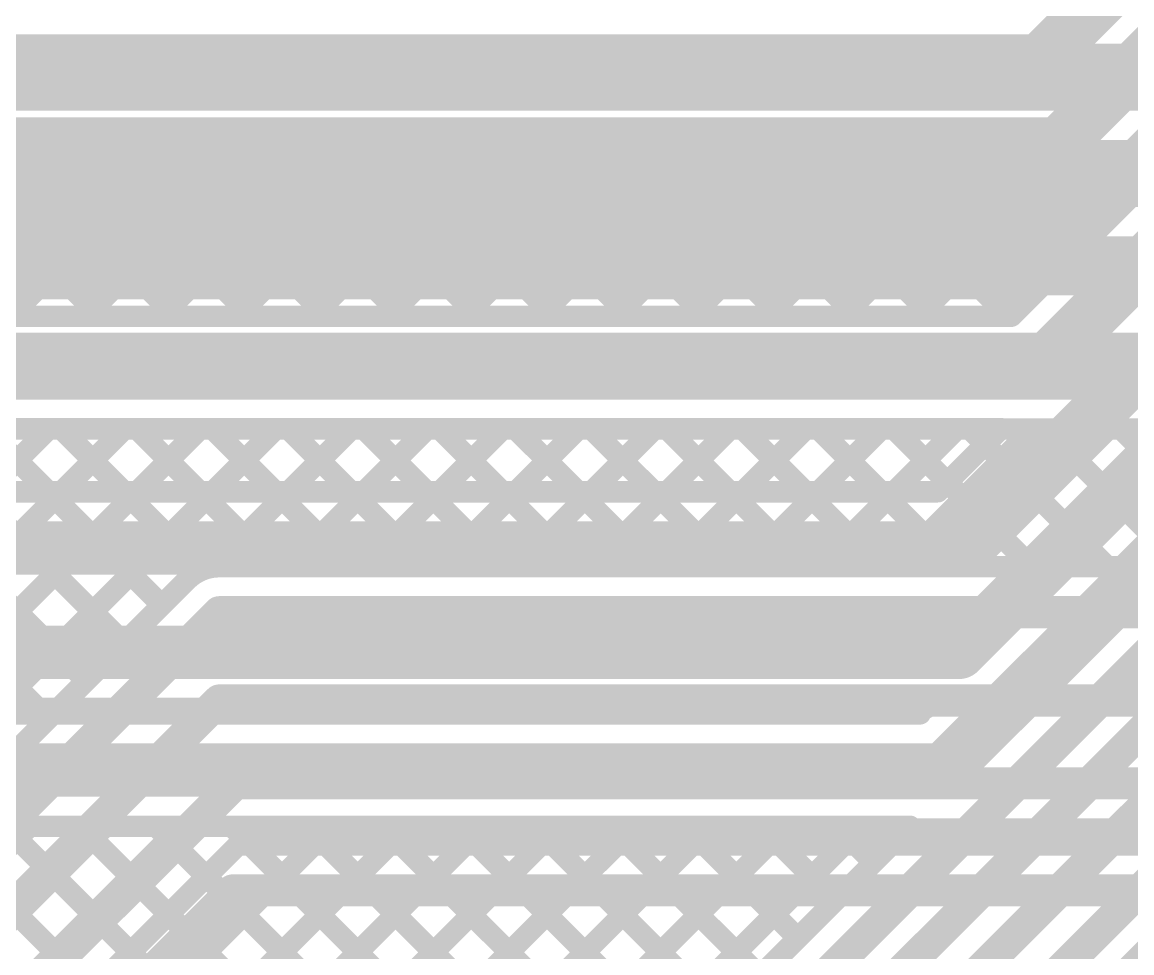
# Model space of a CAD drawing. Header units: millimetres. Extents: x 0 to 214, y 0 to 214.
# Drawn here: x 4.0514 to 4.466, y 2.4907 to 2.8385 of the extents above; entities that cross this region are included whole.
import ezdxf

# ---------------------------------------------------------------- set-up
doc = ezdxf.new("R2010")
doc.units = ezdxf.units.MM
doc.header["$MEASUREMENT"] = 0
doc.layers.add('BottomLayer', color=5, linetype='Continuous')
doc.layers.add('TopLayer', color=1, linetype='Continuous')

msp = doc.modelspace()

# ---------------------------------------------------------------- linework, layer by layer
at = {"layer": 'BottomLayer'}
for points, const_width in [([(3.664, 2.818), (5.666, 2.818)], 0.025), ([(3.652, 2.782), (5.649, 2.782)], 0.025), ([(3.6325, 2.7475), (5.4035, 2.7475)], 0.022), ([(3.647, 2.71), (5.274, 2.71)], 0.025), ([(3.28279, 1.908), (4.06129, 2.6865)], 0.008), ([(3.31107, 1.908), (4.08957, 2.6865)], 0.008), ([(3.33936, 1.908), (4.11786, 2.6865)], 0.008), ([(3.36764, 1.908), (4.14614, 2.6865)], 0.008), ([(3.65673, 2.6865), (5.26427, 2.6865)], 0.008), ([(3.95283, 2.6865), (4.06115, 2.57819)], 0.008), ([(3.98112, 2.6865), (4.07529, 2.59233)], 0.008), ([(4.0094, 2.6865), (4.08943, 2.60647)], 0.008), ([(4.03769, 2.6865), (4.10357, 2.62061)], 0.008), ([(4.06597, 2.6865), (4.11868, 2.63378)], 0.008), ([(4.09425, 2.6865), (4.14575, 2.635)], 0.008), ([(4.12253, 2.6865), (4.17403, 2.635)], 0.008), ([(4.12278, 2.63485), (4.17443, 2.6865)], 0.008), ([(4.15082, 2.6865), (4.20232, 2.635)], 0.008), ([(4.15121, 2.635), (4.20271, 2.6865)], 0.008), ([(4.1791, 2.6865), (4.2306, 2.635)], 0.008), ([(4.17949, 2.635), (4.23099, 2.6865)], 0.008), ([(4.20739, 2.6865), (4.25889, 2.635)], 0.008), ([(4.20778, 2.635), (4.25928, 2.6865)], 0.008), ([(4.23567, 2.6865), (4.28717, 2.635)], 0.008), ([(4.23606, 2.635), (4.28756, 2.6865)], 0.008), ([(4.26396, 2.6865), (4.31546, 2.635)], 0.008), ([(4.26435, 2.635), (4.31585, 2.6865)], 0.008), ([(4.29224, 2.6865), (4.34374, 2.635)], 0.008), ([(4.29263, 2.635), (4.34413, 2.6865)], 0.008), ([(4.32052, 2.6865), (4.37202, 2.635)], 0.008), ([(4.32092, 2.635), (4.37242, 2.6865)], 0.008), ([(4.34881, 2.6865), (4.40031, 2.635)], 0.008), ([(4.3492, 2.635), (4.4007, 2.6865)], 0.008), ([(4.37709, 2.6865), (4.42859, 2.635)], 0.008), ([(4.37748, 2.635), (4.42898, 2.6865)], 0.008), ([(4.40538, 2.6865), (4.45688, 2.635)], 0.008), ([(4.40577, 2.635), (4.45727, 2.6865)], 0.008), ([(4.43366, 2.6865), (4.48516, 2.635)], 0.008), ([(4.43405, 2.635), (4.48555, 2.6865)], 0.008), ([(4.46195, 2.6865), (4.51345, 2.635)], 0.008), ([(4.46234, 2.635), (4.51384, 2.6865)], 0.008), ([(4.125, 2.635), (4.65099, 2.635)], 0.008), ([(3.999, 2.51604), (4.11296, 2.63)], 0.008), ([(4.011, 2.504), (4.125, 2.618)], 0.012), ([(4.125, 2.618), (4.998, 2.618)], 0.012), ([(4.034, 2.494), (4.125, 2.585)], 0.012), ([(4.125, 2.585), (5.0077, 2.585)], 0.012), ([(4.059, 2.482), (4.131, 2.554)], 0.012), ([(4.131, 2.554), (5.018, 2.554)], 0.012), ([(4.13204, 2.531), (4.13804, 2.537)], 0.008), ([(4.13206, 2.531), (4.13806, 2.537)], 0.008), ([(4.13804, 2.537), (5.018, 2.537)], 0.008), ([(4.1589, 2.537), (4.1649, 2.531)], 0.008), ([(4.16035, 2.531), (4.16635, 2.537)], 0.008), ([(4.18719, 2.537), (4.19319, 2.531)], 0.008), ([(4.18863, 2.531), (4.19463, 2.537)], 0.008), ([(4.21547, 2.537), (4.22147, 2.531)], 0.008), ([(4.21692, 2.531), (4.22292, 2.537)], 0.008), ([(4.24375, 2.537), (4.24975, 2.531)], 0.008), ([(4.2452, 2.531), (4.2512, 2.537)], 0.008), ([(4.27203, 2.537), (4.27803, 2.531)], 0.008), ([(4.27348, 2.531), (4.27948, 2.537)], 0.008), ([(4.30032, 2.537), (4.30632, 2.531)], 0.008), ([(4.30177, 2.531), (4.30777, 2.537)], 0.008), ([(4.3286, 2.537), (4.3346, 2.531)], 0.008), ([(4.33005, 2.531), (4.33605, 2.537)], 0.008), ([(4.35689, 2.537), (4.36289, 2.531)], 0.008), ([(4.35834, 2.531), (4.36434, 2.537)], 0.008), ([(4.38517, 2.537), (4.39117, 2.531)], 0.008), ([(4.38662, 2.531), (4.39262, 2.537)], 0.008), ([(4.41346, 2.537), (4.41946, 2.531)], 0.008), ([(4.41491, 2.531), (4.42091, 2.537)], 0.008), ([(4.44174, 2.537), (4.44774, 2.531)], 0.008), ([(4.44319, 2.531), (4.44919, 2.537)], 0.008), ([(4.13204, 2.531), (4.58079, 2.531)], 0.008), ([(4.13433, 2.53329), (4.13662, 2.531)], 0.008), ([(4.083, 2.467), (4.13, 2.514)], 0.012), ([(4.13, 2.514), (4.596, 2.514)], 0.012)]:
    msp.add_lwpolyline(points, dxfattribs=dict(at, const_width=const_width))
for points, const_width in [([(4.05929, 2.6865, 1), (4.06329, 2.6865, 1)], 0.004), ([(4.06397, 2.6865, 1), (4.06797, 2.6865, 1)], 0.004), ([(4.08757, 2.6865, 1), (4.09157, 2.6865, 1)], 0.004), ([(4.09225, 2.6865, 1), (4.09625, 2.6865, 1)], 0.004), ([(4.11586, 2.6865, 1), (4.11986, 2.6865, 1)], 0.004), ([(4.12053, 2.6865, 1), (4.12453, 2.6865, 1)], 0.004), ([(4.14414, 2.6865, 1), (4.14814, 2.6865, 1)], 0.004), ([(4.14882, 2.6865, 1), (4.15282, 2.6865, 1)], 0.004), ([(4.17243, 2.6865, 1), (4.17643, 2.6865, 1)], 0.004), ([(4.1771, 2.6865, 1), (4.1811, 2.6865, 1)], 0.004), ([(4.20071, 2.6865, 1), (4.20471, 2.6865, 1)], 0.004), ([(4.20539, 2.6865, 1), (4.20939, 2.6865, 1)], 0.004), ([(4.22899, 2.6865, 1), (4.23299, 2.6865, 1)], 0.004), ([(4.23367, 2.6865, 1), (4.23767, 2.6865, 1)], 0.004), ([(4.25728, 2.6865, 1), (4.26128, 2.6865, 1)], 0.004), ([(4.26196, 2.6865, 1), (4.26596, 2.6865, 1)], 0.004), ([(4.28556, 2.6865, 1), (4.28956, 2.6865, 1)], 0.004), ([(4.29024, 2.6865, 1), (4.29424, 2.6865, 1)], 0.004), ([(4.31385, 2.6865, 1), (4.31785, 2.6865, 1)], 0.004), ([(4.31852, 2.6865, 1), (4.32252, 2.6865, 1)], 0.004), ([(4.34213, 2.6865, 1), (4.34613, 2.6865, 1)], 0.004), ([(4.34681, 2.6865, 1), (4.35081, 2.6865, 1)], 0.004), ([(4.37042, 2.6865, 1), (4.37442, 2.6865, 1)], 0.004), ([(4.37509, 2.6865, 1), (4.37909, 2.6865, 1)], 0.004), ([(4.3987, 2.6865, 1), (4.4027, 2.6865, 1)], 0.004), ([(4.40338, 2.6865, 1), (4.40738, 2.6865, 1)], 0.004), ([(4.42698, 2.6865, 1), (4.43098, 2.6865, 1)], 0.004), ([(4.43166, 2.6865, 1), (4.43566, 2.6865, 1)], 0.004), ([(4.45527, 2.6865, 1), (4.45927, 2.6865, 1)], 0.004), ([(4.45995, 2.6865, 1), (4.46395, 2.6865, 1)], 0.004), ([(4.11668, 2.63378, 1), (4.12068, 2.63378, 1)], 0.004), ([(4.12078, 2.63485, 1), (4.12478, 2.63485, 1)], 0.004), ([(4.123, 2.635, 1), (4.127, 2.635, 1)], 0.004), ([(4.123, 2.635, 1), (4.127, 2.635, 1)], 0.004), ([(4.123, 2.635, 1), (4.127, 2.635, 1)], 0.004), ([(4.14375, 2.635, 1), (4.14775, 2.635, 1)], 0.004), ([(4.14921, 2.635, 1), (4.15321, 2.635, 1)], 0.004), ([(4.17203, 2.635, 1), (4.17603, 2.635, 1)], 0.004), ([(4.17749, 2.635, 1), (4.18149, 2.635, 1)], 0.004), ([(4.20032, 2.635, 1), (4.20432, 2.635, 1)], 0.004), ([(4.20578, 2.635, 1), (4.20978, 2.635, 1)], 0.004), ([(4.2286, 2.635, 1), (4.2326, 2.635, 1)], 0.004), ([(4.23406, 2.635, 1), (4.23806, 2.635, 1)], 0.004), ([(4.25689, 2.635, 1), (4.26089, 2.635, 1)], 0.004), ([(4.26235, 2.635, 1), (4.26635, 2.635, 1)], 0.004), ([(4.28517, 2.635, 1), (4.28917, 2.635, 1)], 0.004), ([(4.29063, 2.635, 1), (4.29463, 2.635, 1)], 0.004), ([(4.31346, 2.635, 1), (4.31746, 2.635, 1)], 0.004), ([(4.31892, 2.635, 1), (4.32292, 2.635, 1)], 0.004), ([(4.34174, 2.635, 1), (4.34574, 2.635, 1)], 0.004), ([(4.3472, 2.635, 1), (4.3512, 2.635, 1)], 0.004), ([(4.37002, 2.635, 1), (4.37402, 2.635, 1)], 0.004), ([(4.37548, 2.635, 1), (4.37948, 2.635, 1)], 0.004), ([(4.39831, 2.635, 1), (4.40231, 2.635, 1)], 0.004), ([(4.40377, 2.635, 1), (4.40777, 2.635, 1)], 0.004), ([(4.42659, 2.635, 1), (4.43059, 2.635, 1)], 0.004), ([(4.43205, 2.635, 1), (4.43605, 2.635, 1)], 0.004), ([(4.45488, 2.635, 1), (4.45888, 2.635, 1)], 0.004), ([(4.46034, 2.635, 1), (4.46434, 2.635, 1)], 0.004), ([(4.11096, 2.63, 1), (4.11496, 2.63, 1)], 0.004), ([(4.11096, 2.63, 1), (4.11496, 2.63, 1)], 0.004), ([(4.11098, 2.63002, 1), (4.11498, 2.63002, 1)], 0.004), ([(4.10157, 2.62061, 1), (4.10557, 2.62061, 1)], 0.004), ([(4.122, 2.618, 1), (4.128, 2.618, 1)], 0.006), ([(4.122, 2.618, 1), (4.128, 2.618, 1)], 0.006), ([(4.08743, 2.60647, 1), (4.09143, 2.60647, 1)], 0.004), ([(4.07329, 2.59233, 1), (4.07729, 2.59233, 1)], 0.004), ([(4.122, 2.585, 1), (4.128, 2.585, 1)], 0.006), ([(4.122, 2.585, 1), (4.128, 2.585, 1)], 0.006), ([(4.05915, 2.57819, 1), (4.06315, 2.57819, 1)], 0.004), ([(4.128, 2.554, 1), (4.134, 2.554, 1)], 0.006), ([(4.128, 2.554, 1), (4.134, 2.554, 1)], 0.006), ([(4.13604, 2.537, 1), (4.14004, 2.537, 1)], 0.004), ([(4.13604, 2.537, 1), (4.14004, 2.537, 1)], 0.004), ([(4.13606, 2.537, 1), (4.14006, 2.537, 1)], 0.004), ([(4.1569, 2.537, 1), (4.1609, 2.537, 1)], 0.004), ([(4.16435, 2.537, 1), (4.16835, 2.537, 1)], 0.004), ([(4.18519, 2.537, 1), (4.18919, 2.537, 1)], 0.004), ([(4.19263, 2.537, 1), (4.19663, 2.537, 1)], 0.004), ([(4.21347, 2.537, 1), (4.21747, 2.537, 1)], 0.004), ([(4.22092, 2.537, 1), (4.22492, 2.537, 1)], 0.004), ([(4.24175, 2.537, 1), (4.24575, 2.537, 1)], 0.004), ([(4.2492, 2.537, 1), (4.2532, 2.537, 1)], 0.004), ([(4.27003, 2.537, 1), (4.27403, 2.537, 1)], 0.004), ([(4.27748, 2.537, 1), (4.28148, 2.537, 1)], 0.004), ([(4.29832, 2.537, 1), (4.30232, 2.537, 1)], 0.004), ([(4.30577, 2.537, 1), (4.30977, 2.537, 1)], 0.004), ([(4.3266, 2.537, 1), (4.3306, 2.537, 1)], 0.004), ([(4.33405, 2.537, 1), (4.33805, 2.537, 1)], 0.004), ([(4.35489, 2.537, 1), (4.35889, 2.537, 1)], 0.004), ([(4.36234, 2.537, 1), (4.36634, 2.537, 1)], 0.004), ([(4.38317, 2.537, 1), (4.38717, 2.537, 1)], 0.004), ([(4.39062, 2.537, 1), (4.39462, 2.537, 1)], 0.004), ([(4.41146, 2.537, 1), (4.41546, 2.537, 1)], 0.004), ([(4.41891, 2.537, 1), (4.42291, 2.537, 1)], 0.004), ([(4.43974, 2.537, 1), (4.44374, 2.537, 1)], 0.004), ([(4.44719, 2.537, 1), (4.45119, 2.537, 1)], 0.004), ([(4.13004, 2.531, 1), (4.13404, 2.531, 1)], 0.004), ([(4.13004, 2.531, 1), (4.13404, 2.531, 1)], 0.004), ([(4.13006, 2.531, 1), (4.13406, 2.531, 1)], 0.004), ([(4.13233, 2.53329, 1), (4.13633, 2.53329, 1)], 0.004), ([(4.13462, 2.531, 1), (4.13862, 2.531, 1)], 0.004), ([(4.15835, 2.531, 1), (4.16235, 2.531, 1)], 0.004), ([(4.1629, 2.531, 1), (4.1669, 2.531, 1)], 0.004), ([(4.18663, 2.531, 1), (4.19063, 2.531, 1)], 0.004), ([(4.19119, 2.531, 1), (4.19519, 2.531, 1)], 0.004), ([(4.21492, 2.531, 1), (4.21892, 2.531, 1)], 0.004), ([(4.21947, 2.531, 1), (4.22347, 2.531, 1)], 0.004), ([(4.2432, 2.531, 1), (4.2472, 2.531, 1)], 0.004), ([(4.24775, 2.531, 1), (4.25175, 2.531, 1)], 0.004), ([(4.27148, 2.531, 1), (4.27548, 2.531, 1)], 0.004), ([(4.27603, 2.531, 1), (4.28003, 2.531, 1)], 0.004), ([(4.29977, 2.531, 1), (4.30377, 2.531, 1)], 0.004), ([(4.30432, 2.531, 1), (4.30832, 2.531, 1)], 0.004), ([(4.32805, 2.531, 1), (4.33205, 2.531, 1)], 0.004), ([(4.3326, 2.531, 1), (4.3366, 2.531, 1)], 0.004), ([(4.35634, 2.531, 1), (4.36034, 2.531, 1)], 0.004), ([(4.36089, 2.531, 1), (4.36489, 2.531, 1)], 0.004), ([(4.38462, 2.531, 1), (4.38862, 2.531, 1)], 0.004), ([(4.38917, 2.531, 1), (4.39317, 2.531, 1)], 0.004), ([(4.41291, 2.531, 1), (4.41691, 2.531, 1)], 0.004), ([(4.41746, 2.531, 1), (4.42146, 2.531, 1)], 0.004), ([(4.44119, 2.531, 1), (4.44519, 2.531, 1)], 0.004), ([(4.44574, 2.531, 1), (4.44974, 2.531, 1)], 0.004), ([(4.127, 2.514, 1), (4.133, 2.514, 1)], 0.006), ([(4.127, 2.514, 1), (4.133, 2.514, 1)], 0.006)]:
    msp.add_lwpolyline(points, format="xyb", close=True, dxfattribs=dict(at, const_width=const_width))
at = {"layer": 'BottomLayer', "const_width": 0.008}
for points in [[(4.11296, 2.63, -0.199327), (4.125, 2.635)], [(4.11298, 2.63002, -0.198912), (4.125, 2.635)]]:
    msp.add_lwpolyline(points, format="xyb", dxfattribs=at)
at = {"layer": 'TopLayer'}
for points, const_width in [([(4.4315, 2.824), (5.589, 3.9815)], 0.02), ([(4.43868, 2.793), (5.626, 3.98032)], 0.02), ([(4.44387, 2.76), (5.47787, 3.794)], 0.02), ([(4.42967, 2.70762), (5.48805, 3.766)], 0.02), ([(4.40224, 2.642), (5.49924, 3.739)], 0.02), ([(4.40142, 2.603), (5.51042, 3.712)], 0.02), ([(4.3956, 2.559), (5.5216, 3.685)], 0.02), ([(4.28913, 2.42), (5.53013, 3.661)], 0.012), ([(4.288, 2.392), (5.52378, 3.62778)], 0.012), ([(4.255, 2.33), (4.941, 3.016)], 0.012), ([(4.257, 2.302), (4.942, 2.987)], 0.012), ([(3.451, 2.824), (4.4315, 2.824)], 0.02), ([(3.501, 2.793), (4.43868, 2.793)], 0.02), ([(3.551, 2.76), (4.44387, 2.76)], 0.02), ([(3.551, 2.739), (4.43135, 2.739)], 0.008), ([(4.04175, 2.739), (4.05213, 2.72862)], 0.008), ([(4.04684, 2.72862), (4.05722, 2.739)], 0.008), ([(4.07003, 2.739), (4.08041, 2.72862)], 0.008), ([(4.07513, 2.72862), (4.0855, 2.739)], 0.008), ([(4.09832, 2.739), (4.1087, 2.72862)], 0.008), ([(4.10341, 2.72862), (4.11379, 2.739)], 0.008), ([(4.1266, 2.739), (4.13698, 2.72862)], 0.008), ([(4.1317, 2.72862), (4.14207, 2.739)], 0.008), ([(4.15489, 2.739), (4.16526, 2.72862)], 0.008), ([(4.15998, 2.72862), (4.17036, 2.739)], 0.008), ([(4.18317, 2.739), (4.19355, 2.72862)], 0.008), ([(4.18826, 2.72862), (4.19864, 2.739)], 0.008), ([(4.21146, 2.739), (4.22183, 2.72862)], 0.008), ([(4.21655, 2.72862), (4.22693, 2.739)], 0.008), ([(4.23974, 2.739), (4.25012, 2.72862)], 0.008), ([(4.24483, 2.72862), (4.25521, 2.739)], 0.008), ([(4.26802, 2.739), (4.2784, 2.72862)], 0.008), ([(4.27312, 2.72862), (4.28349, 2.739)], 0.008), ([(4.29631, 2.739), (4.30669, 2.72862)], 0.008), ([(4.3014, 2.72862), (4.31178, 2.739)], 0.008), ([(4.32459, 2.739), (4.33497, 2.72862)], 0.008), ([(4.32969, 2.72862), (4.34006, 2.739)], 0.008), ([(4.35288, 2.739), (4.36325, 2.72862)], 0.008), ([(4.35797, 2.72862), (4.36835, 2.739)], 0.008), ([(4.38116, 2.739), (4.39154, 2.72862)], 0.008), ([(4.38625, 2.72862), (4.39663, 2.739)], 0.008), ([(4.40945, 2.739), (4.41982, 2.72862)], 0.008), ([(4.41454, 2.72862), (4.42492, 2.739)], 0.008), ([(4.42098, 2.72862), (4.43135, 2.739)], 0.008), ([(3.545, 2.72862), (4.42098, 2.72862)], 0.008), ([(3.545, 2.70762), (4.42967, 2.70762)], 0.02), ([(3.545, 2.68662), (4.41716, 2.68662)], 0.008), ([(4.03757, 2.68662), (4.06119, 2.663)], 0.008), ([(4.03779, 2.663), (4.06141, 2.68662)], 0.008), ([(4.06584, 2.68662), (4.08947, 2.663)], 0.008), ([(4.06607, 2.663), (4.0897, 2.68662)], 0.008), ([(4.09413, 2.68662), (4.11775, 2.663)], 0.008), ([(4.09436, 2.663), (4.11798, 2.68662)], 0.008), ([(4.12241, 2.68662), (4.14603, 2.663)], 0.008), ([(4.12264, 2.663), (4.14626, 2.68662)], 0.008), ([(4.1507, 2.68662), (4.17432, 2.663)], 0.008), ([(4.15093, 2.663), (4.17455, 2.68662)], 0.008), ([(4.17898, 2.68662), (4.2026, 2.663)], 0.008), ([(4.17921, 2.663), (4.20283, 2.68662)], 0.008), ([(4.20726, 2.68662), (4.23089, 2.663)], 0.008), ([(4.20749, 2.663), (4.23112, 2.68662)], 0.008), ([(4.23555, 2.68662), (4.25917, 2.663)], 0.008), ([(4.23578, 2.663), (4.2594, 2.68662)], 0.008), ([(4.26383, 2.68662), (4.28746, 2.663)], 0.008), ([(4.26406, 2.663), (4.28769, 2.68662)], 0.008), ([(4.29212, 2.68662), (4.31574, 2.663)], 0.008), ([(4.29235, 2.663), (4.31597, 2.68662)], 0.008), ([(4.3204, 2.68662), (4.34402, 2.663)], 0.008), ([(4.32063, 2.663), (4.34425, 2.68662)], 0.008), ([(4.34869, 2.68662), (4.37231, 2.663)], 0.008), ([(4.34892, 2.663), (4.37254, 2.68662)], 0.008), ([(4.37697, 2.68662), (4.39707, 2.66653)], 0.008), ([(4.3772, 2.663), (4.40082, 2.68662)], 0.008), ([(4.39354, 2.663), (4.41716, 2.68662)], 0.008), ([(4.40525, 2.68662), (4.41121, 2.68067)], 0.008), ([(3.64691, 2.663), (4.39354, 2.663)], 0.008), ([(3.638, 2.642), (4.40224, 2.642)], 0.02), ([(3.776, 2.603), (4.40142, 2.603)], 0.02), ([(4.26904, 2.29), (4.579, 2.59996)], 0.008), ([(3.4067, 2.58), (4.3869, 2.58)], 0.008), ([(3.78491, 2.582), (4.3889, 2.582)], 0.008), ([(3.398, 2.559), (4.3956, 2.559)], 0.02), ([(3.47423, 2.538), (4.38309, 2.538)], 0.008), ([(3.99442, 2.47821), (4.05421, 2.538)], 0.008), ([(4.01648, 2.538), (4.08148, 2.473)], 0.008), ([(4.01749, 2.473), (4.08249, 2.538)], 0.008), ([(4.04477, 2.538), (4.10977, 2.473)], 0.008), ([(4.04578, 2.473), (4.11078, 2.538)], 0.008), ([(4.07305, 2.538), (4.13805, 2.473)], 0.008), ([(4.07406, 2.473), (4.13906, 2.538)], 0.008), ([(4.10133, 2.538), (4.15976, 2.47958)], 0.008), ([(4.10235, 2.473), (4.16735, 2.538)], 0.008), ([(4.12962, 2.538), (4.23062, 2.437)], 0.008), ([(4.13063, 2.473), (4.19563, 2.538)], 0.008), ([(4.1579, 2.538), (4.2589, 2.437)], 0.008), ([(4.16558, 2.47966), (4.22392, 2.538)], 0.008), ([(4.17948, 2.437), (4.28048, 2.538)], 0.008), ([(4.1827, 2.4685), (4.2522, 2.538)], 0.008), ([(4.18619, 2.538), (4.28464, 2.43955)], 0.008), ([(4.20777, 2.437), (4.30877, 2.538)], 0.008), ([(4.21447, 2.538), (4.29878, 2.45369)], 0.008), ([(4.23605, 2.437), (4.33705, 2.538)], 0.008), ([(4.24275, 2.538), (4.31292, 2.46783)], 0.008), ([(4.26434, 2.437), (4.36534, 2.538)], 0.008), ([(4.27103, 2.538), (4.32706, 2.48197)], 0.008), ([(4.28209, 2.437), (4.38309, 2.538)], 0.008), ([(4.29932, 2.538), (4.3412, 2.49612)], 0.008), ([(4.3276, 2.538), (4.35535, 2.51026)], 0.008), ([(4.35589, 2.538), (4.36949, 2.5244)], 0.008)]:
    msp.add_lwpolyline(points, dxfattribs=dict(at, const_width=const_width))
for points, const_width in [([(4.4265, 2.824, 1), (4.4365, 2.824, 1)], 0.01), ([(4.4265, 2.824, 1), (4.4365, 2.824, 1)], 0.01), ([(4.43368, 2.793, 1), (4.44368, 2.793, 1)], 0.01), ([(4.43368, 2.793, 1), (4.44368, 2.793, 1)], 0.01), ([(4.43887, 2.76, 1), (4.44887, 2.76, 1)], 0.01), ([(4.43887, 2.76, 1), (4.44887, 2.76, 1)], 0.01), ([(4.05522, 2.739, 1), (4.05922, 2.739, 1)], 0.004), ([(4.06803, 2.739, 1), (4.07203, 2.739, 1)], 0.004), ([(4.0835, 2.739, 1), (4.0875, 2.739, 1)], 0.004), ([(4.09632, 2.739, 1), (4.10032, 2.739, 1)], 0.004), ([(4.11179, 2.739, 1), (4.11579, 2.739, 1)], 0.004), ([(4.1246, 2.739, 1), (4.1286, 2.739, 1)], 0.004), ([(4.14007, 2.739, 1), (4.14407, 2.739, 1)], 0.004), ([(4.15289, 2.739, 1), (4.15689, 2.739, 1)], 0.004), ([(4.16836, 2.739, 1), (4.17236, 2.739, 1)], 0.004), ([(4.18117, 2.739, 1), (4.18517, 2.739, 1)], 0.004), ([(4.19664, 2.739, 1), (4.20064, 2.739, 1)], 0.004), ([(4.20946, 2.739, 1), (4.21346, 2.739, 1)], 0.004), ([(4.22493, 2.739, 1), (4.22893, 2.739, 1)], 0.004), ([(4.23774, 2.739, 1), (4.24174, 2.739, 1)], 0.004), ([(4.25321, 2.739, 1), (4.25721, 2.739, 1)], 0.004), ([(4.26602, 2.739, 1), (4.27002, 2.739, 1)], 0.004), ([(4.28149, 2.739, 1), (4.28549, 2.739, 1)], 0.004), ([(4.29431, 2.739, 1), (4.29831, 2.739, 1)], 0.004), ([(4.30978, 2.739, 1), (4.31378, 2.739, 1)], 0.004), ([(4.32259, 2.739, 1), (4.32659, 2.739, 1)], 0.004), ([(4.33806, 2.739, 1), (4.34206, 2.739, 1)], 0.004), ([(4.35088, 2.739, 1), (4.35488, 2.739, 1)], 0.004), ([(4.36635, 2.739, 1), (4.37035, 2.739, 1)], 0.004), ([(4.37916, 2.739, 1), (4.38316, 2.739, 1)], 0.004), ([(4.39463, 2.739, 1), (4.39863, 2.739, 1)], 0.004), ([(4.40745, 2.739, 1), (4.41145, 2.739, 1)], 0.004), ([(4.42292, 2.739, 1), (4.42692, 2.739, 1)], 0.004), ([(4.42935, 2.739, 1), (4.43335, 2.739, 1)], 0.004), ([(4.42935, 2.739, 1), (4.43335, 2.739, 1)], 0.004), ([(4.05013, 2.72862, 1), (4.05413, 2.72862, 1)], 0.004), ([(4.07313, 2.72862, 1), (4.07713, 2.72862, 1)], 0.004), ([(4.07841, 2.72862, 1), (4.08241, 2.72862, 1)], 0.004), ([(4.10141, 2.72862, 1), (4.10541, 2.72862, 1)], 0.004), ([(4.1067, 2.72862, 1), (4.1107, 2.72862, 1)], 0.004), ([(4.1297, 2.72862, 1), (4.1337, 2.72862, 1)], 0.004), ([(4.13498, 2.72862, 1), (4.13898, 2.72862, 1)], 0.004), ([(4.15798, 2.72862, 1), (4.16198, 2.72862, 1)], 0.004), ([(4.16326, 2.72862, 1), (4.16726, 2.72862, 1)], 0.004), ([(4.18626, 2.72862, 1), (4.19026, 2.72862, 1)], 0.004), ([(4.19155, 2.72862, 1), (4.19555, 2.72862, 1)], 0.004), ([(4.21455, 2.72862, 1), (4.21855, 2.72862, 1)], 0.004), ([(4.21983, 2.72862, 1), (4.22383, 2.72862, 1)], 0.004), ([(4.24283, 2.72862, 1), (4.24683, 2.72862, 1)], 0.004), ([(4.24812, 2.72862, 1), (4.25212, 2.72862, 1)], 0.004), ([(4.27112, 2.72862, 1), (4.27512, 2.72862, 1)], 0.004), ([(4.2764, 2.72862, 1), (4.2804, 2.72862, 1)], 0.004), ([(4.2994, 2.72862, 1), (4.3034, 2.72862, 1)], 0.004), ([(4.30469, 2.72862, 1), (4.30869, 2.72862, 1)], 0.004), ([(4.32769, 2.72862, 1), (4.33169, 2.72862, 1)], 0.004), ([(4.33297, 2.72862, 1), (4.33697, 2.72862, 1)], 0.004), ([(4.35597, 2.72862, 1), (4.35997, 2.72862, 1)], 0.004), ([(4.36125, 2.72862, 1), (4.36525, 2.72862, 1)], 0.004), ([(4.38425, 2.72862, 1), (4.38825, 2.72862, 1)], 0.004), ([(4.38954, 2.72862, 1), (4.39354, 2.72862, 1)], 0.004), ([(4.41254, 2.72862, 1), (4.41654, 2.72862, 1)], 0.004), ([(4.41782, 2.72862, 1), (4.42182, 2.72862, 1)], 0.004), ([(4.41898, 2.72862, 1), (4.42298, 2.72862, 1)], 0.004), ([(4.41898, 2.72862, 1), (4.42298, 2.72862, 1)], 0.004), ([(4.42467, 2.70762, 1), (4.43467, 2.70762, 1)], 0.01), ([(4.42467, 2.70762, 1), (4.43467, 2.70762, 1)], 0.01), ([(4.05941, 2.68662, 1), (4.06341, 2.68662, 1)], 0.004), ([(4.06384, 2.68662, 1), (4.06784, 2.68662, 1)], 0.004), ([(4.0877, 2.68662, 1), (4.0917, 2.68662, 1)], 0.004), ([(4.09213, 2.68662, 1), (4.09613, 2.68662, 1)], 0.004), ([(4.11598, 2.68662, 1), (4.11998, 2.68662, 1)], 0.004), ([(4.12041, 2.68662, 1), (4.12441, 2.68662, 1)], 0.004), ([(4.14426, 2.68662, 1), (4.14826, 2.68662, 1)], 0.004), ([(4.1487, 2.68662, 1), (4.1527, 2.68662, 1)], 0.004), ([(4.17255, 2.68662, 1), (4.17655, 2.68662, 1)], 0.004), ([(4.17698, 2.68662, 1), (4.18098, 2.68662, 1)], 0.004), ([(4.20083, 2.68662, 1), (4.20483, 2.68662, 1)], 0.004), ([(4.20526, 2.68662, 1), (4.20926, 2.68662, 1)], 0.004), ([(4.22912, 2.68662, 1), (4.23312, 2.68662, 1)], 0.004), ([(4.23355, 2.68662, 1), (4.23755, 2.68662, 1)], 0.004), ([(4.2574, 2.68662, 1), (4.2614, 2.68662, 1)], 0.004), ([(4.26183, 2.68662, 1), (4.26583, 2.68662, 1)], 0.004), ([(4.28569, 2.68662, 1), (4.28969, 2.68662, 1)], 0.004), ([(4.29012, 2.68662, 1), (4.29412, 2.68662, 1)], 0.004), ([(4.31397, 2.68662, 1), (4.31797, 2.68662, 1)], 0.004), ([(4.3184, 2.68662, 1), (4.3224, 2.68662, 1)], 0.004), ([(4.34225, 2.68662, 1), (4.34625, 2.68662, 1)], 0.004), ([(4.34669, 2.68662, 1), (4.35069, 2.68662, 1)], 0.004), ([(4.37054, 2.68662, 1), (4.37454, 2.68662, 1)], 0.004), ([(4.37497, 2.68662, 1), (4.37897, 2.68662, 1)], 0.004), ([(4.39882, 2.68662, 1), (4.40282, 2.68662, 1)], 0.004), ([(4.40325, 2.68662, 1), (4.40725, 2.68662, 1)], 0.004), ([(4.41516, 2.68662, 1), (4.41916, 2.68662, 1)], 0.004), ([(4.41516, 2.68662, 1), (4.41916, 2.68662, 1)], 0.004), ([(4.40921, 2.68067, 1), (4.41321, 2.68067, 1)], 0.004), ([(4.39507, 2.66653, 1), (4.39907, 2.66653, 1)], 0.004), ([(4.05919, 2.663, 1), (4.06319, 2.663, 1)], 0.004), ([(4.06407, 2.663, 1), (4.06807, 2.663, 1)], 0.004), ([(4.08747, 2.663, 1), (4.09147, 2.663, 1)], 0.004), ([(4.09236, 2.663, 1), (4.09636, 2.663, 1)], 0.004), ([(4.11575, 2.663, 1), (4.11975, 2.663, 1)], 0.004), ([(4.12064, 2.663, 1), (4.12464, 2.663, 1)], 0.004), ([(4.14403, 2.663, 1), (4.14803, 2.663, 1)], 0.004), ([(4.14893, 2.663, 1), (4.15293, 2.663, 1)], 0.004), ([(4.17232, 2.663, 1), (4.17632, 2.663, 1)], 0.004), ([(4.17721, 2.663, 1), (4.18121, 2.663, 1)], 0.004), ([(4.2006, 2.663, 1), (4.2046, 2.663, 1)], 0.004), ([(4.20549, 2.663, 1), (4.20949, 2.663, 1)], 0.004), ([(4.22889, 2.663, 1), (4.23289, 2.663, 1)], 0.004), ([(4.23378, 2.663, 1), (4.23778, 2.663, 1)], 0.004), ([(4.25717, 2.663, 1), (4.26117, 2.663, 1)], 0.004), ([(4.26206, 2.663, 1), (4.26606, 2.663, 1)], 0.004), ([(4.28546, 2.663, 1), (4.28946, 2.663, 1)], 0.004), ([(4.29035, 2.663, 1), (4.29435, 2.663, 1)], 0.004), ([(4.31374, 2.663, 1), (4.31774, 2.663, 1)], 0.004), ([(4.31863, 2.663, 1), (4.32263, 2.663, 1)], 0.004), ([(4.34202, 2.663, 1), (4.34602, 2.663, 1)], 0.004), ([(4.34692, 2.663, 1), (4.35092, 2.663, 1)], 0.004), ([(4.37031, 2.663, 1), (4.37431, 2.663, 1)], 0.004), ([(4.3752, 2.663, 1), (4.3792, 2.663, 1)], 0.004), ([(4.39154, 2.663, 1), (4.39554, 2.663, 1)], 0.004), ([(4.39154, 2.663, 1), (4.39554, 2.663, 1)], 0.004), ([(4.39724, 2.642, 1), (4.40724, 2.642, 1)], 0.01), ([(4.39724, 2.642, 1), (4.40724, 2.642, 1)], 0.01), ([(4.39642, 2.603, 1), (4.40642, 2.603, 1)], 0.01), ([(4.39642, 2.603, 1), (4.40642, 2.603, 1)], 0.01), ([(4.3849, 2.58, 1), (4.3889, 2.58, 1)], 0.004), ([(4.3869, 2.582, 1), (4.3909, 2.582, 1)], 0.004), ([(4.3906, 2.559, 1), (4.4006, 2.559, 1)], 0.01), ([(4.3906, 2.559, 1), (4.4006, 2.559, 1)], 0.01), ([(4.05221, 2.538, 1), (4.05621, 2.538, 1)], 0.004), ([(4.07105, 2.538, 1), (4.07505, 2.538, 1)], 0.004), ([(4.08049, 2.538, 1), (4.08449, 2.538, 1)], 0.004), ([(4.09933, 2.538, 1), (4.10334, 2.538, 1)], 0.004), ([(4.10878, 2.538, 1), (4.11278, 2.538, 1)], 0.004), ([(4.12762, 2.538, 1), (4.13162, 2.538, 1)], 0.004), ([(4.13706, 2.538, 1), (4.14106, 2.538, 1)], 0.004), ([(4.1559, 2.538, 1), (4.1599, 2.538, 1)], 0.004), ([(4.16535, 2.538, 1), (4.16935, 2.538, 1)], 0.004), ([(4.18419, 2.538, 1), (4.18819, 2.538, 1)], 0.004), ([(4.19363, 2.538, 1), (4.19763, 2.538, 1)], 0.004), ([(4.21247, 2.538, 1), (4.21647, 2.538, 1)], 0.004), ([(4.22192, 2.538, 1), (4.22592, 2.538, 1)], 0.004), ([(4.24075, 2.538, 1), (4.24475, 2.538, 1)], 0.004), ([(4.2502, 2.538, 1), (4.2542, 2.538, 1)], 0.004), ([(4.26903, 2.538, 1), (4.27303, 2.538, 1)], 0.004), ([(4.27848, 2.538, 1), (4.28248, 2.538, 1)], 0.004), ([(4.29732, 2.538, 1), (4.30132, 2.538, 1)], 0.004), ([(4.30677, 2.538, 1), (4.31077, 2.538, 1)], 0.004), ([(4.3256, 2.538, 1), (4.3296, 2.538, 1)], 0.004), ([(4.33505, 2.538, 1), (4.33905, 2.538, 1)], 0.004), ([(4.35389, 2.538, 1), (4.35789, 2.538, 1)], 0.004), ([(4.36334, 2.538, 1), (4.36734, 2.538, 1)], 0.004), ([(4.38109, 2.538, 1), (4.38509, 2.538, 1)], 0.004), ([(4.38109, 2.538, 1), (4.38509, 2.538, 1)], 0.004), ([(4.36749, 2.5244, 1), (4.37149, 2.5244, 1)], 0.004), ([(4.35335, 2.51026, 1), (4.35735, 2.51026, 1)], 0.004), ([(4.3392, 2.49612, 1), (4.3432, 2.49612, 1)], 0.004)]:
    msp.add_lwpolyline(points, format="xyb", close=True, dxfattribs=dict(at, const_width=const_width))

doc.saveas('drawing.dxf')
